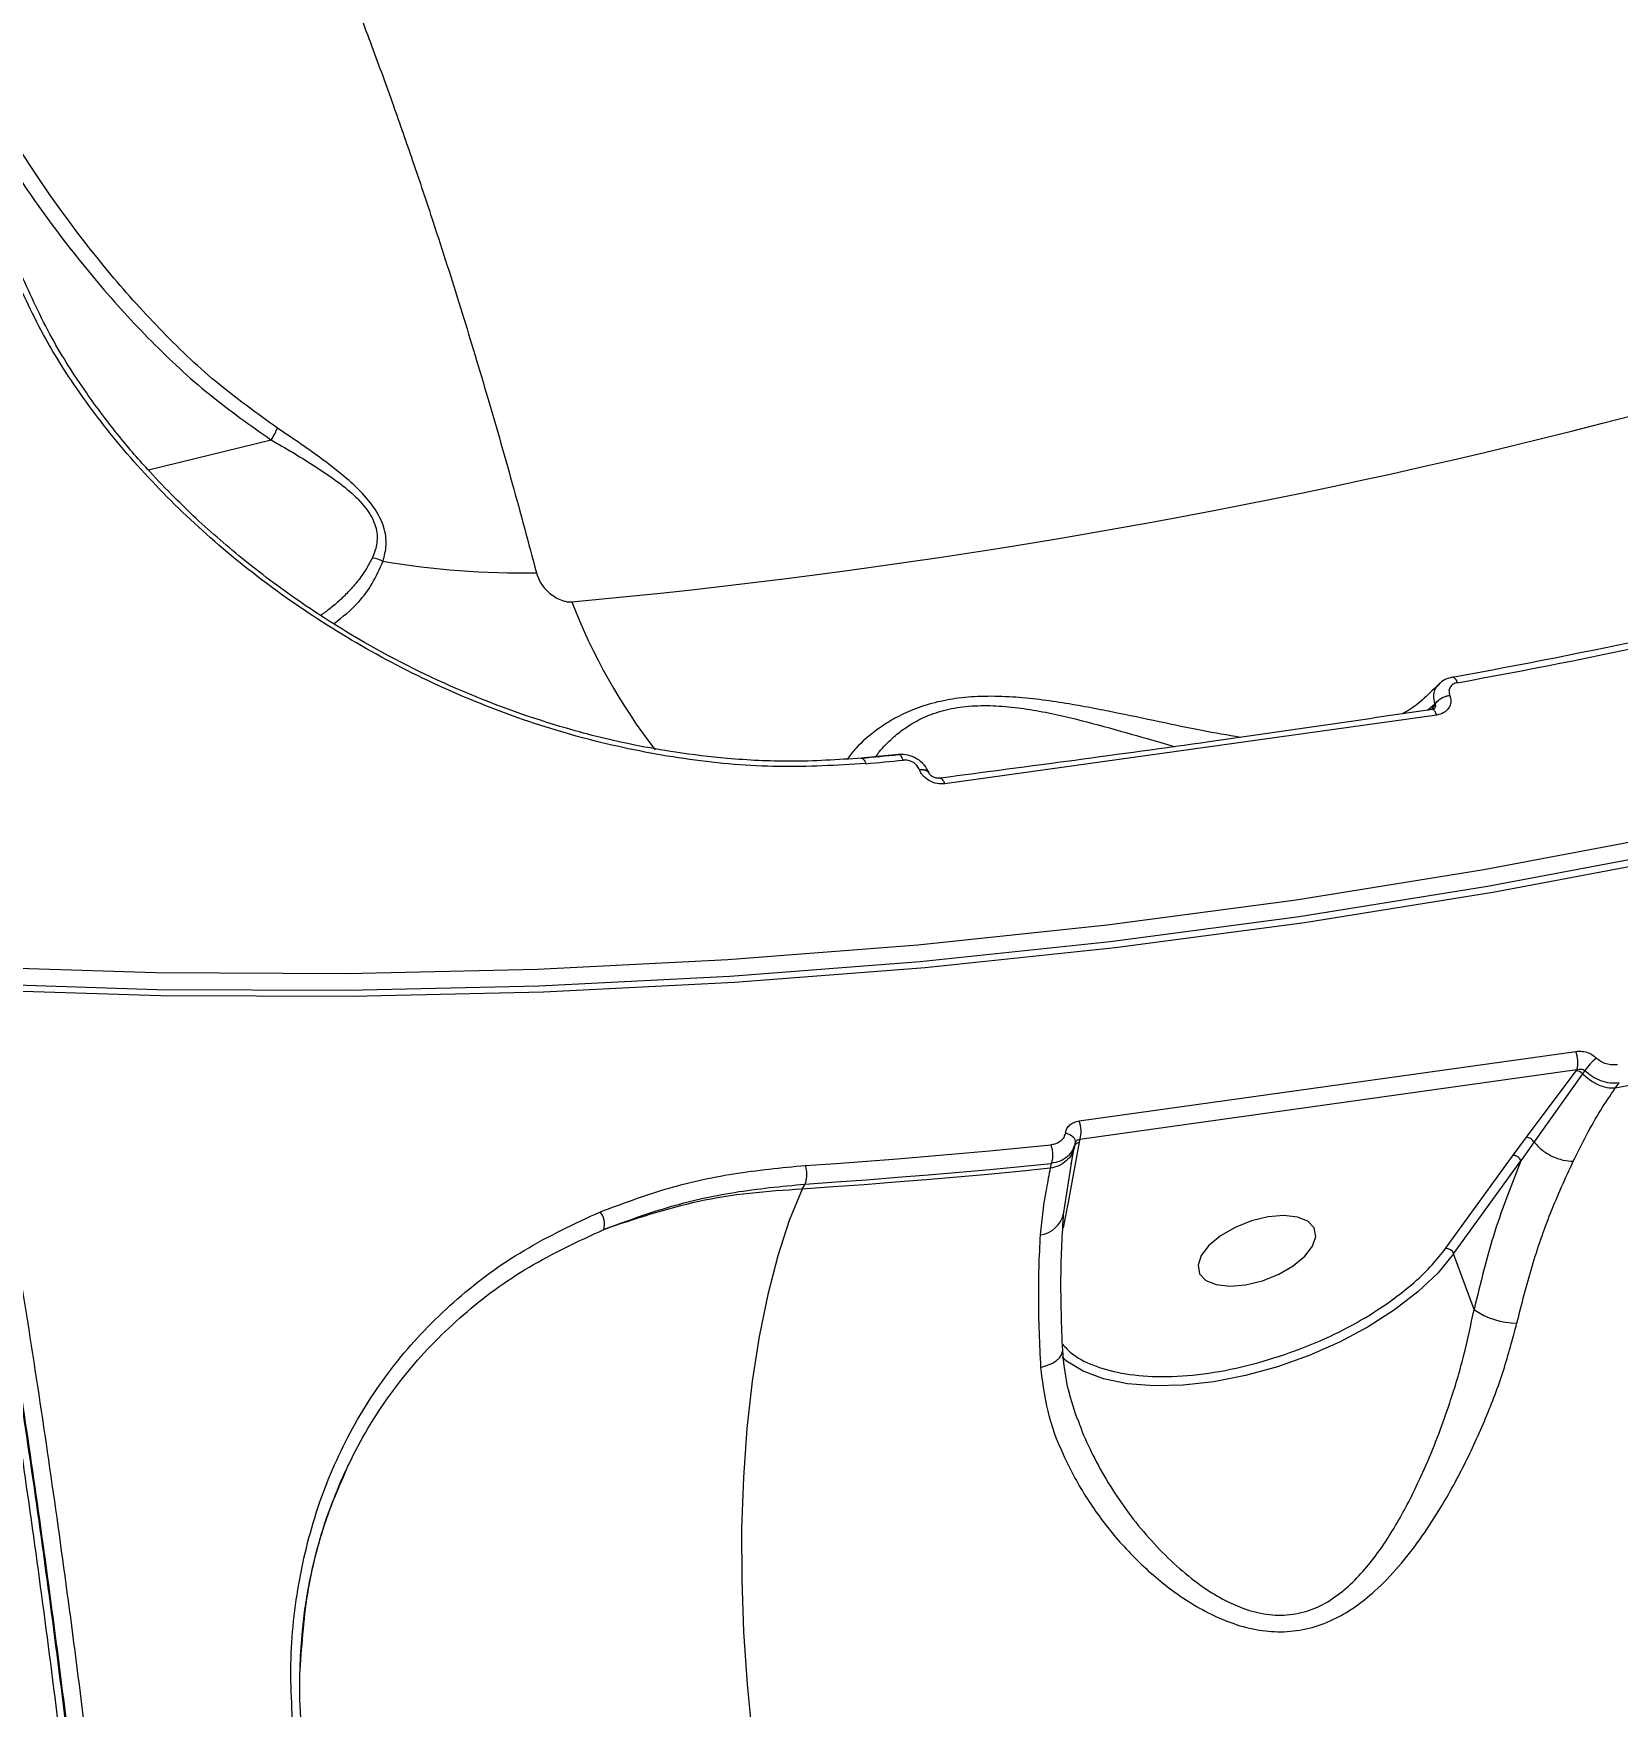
# Model space of a CAD drawing. Header units: millimetres. Extents: x -5609 to 5139, y -3980 to 3221.
# Drawn here: x 2638.7 to 2754.1, y -68.9 to 53.1 of the extents above; entities that cross this region are included whole.
import ezdxf

# ---------------------------------------------------------------- set-up
doc = ezdxf.new("R2010")
doc.units = ezdxf.units.MM
doc.layers.add('DIKOM_ОБЪЕКТ', color=7, linetype='Continuous')
doc.layers.add('DIKOM_РАЗМЕР_ОБЪЕКТА', color=7, linetype='Continuous')
doc.styles.add('style1', font='arial.ttf', dxfattribs={"width": 0.8})
doc.dimstyles.new('1-50', dxfattribs={"dimtxt": 300, "dimasz": 200, "dimexe": 100, "dimexo": 0, "dimgap": 100, "dimtad": 1, "dimtxsty": 'style1', "dimcen": 200, "dimclrd": 7, "dimclre": 7, "dimclrt": 7, "dimadec": 1, "dimazin": 2, "dimtfac": 1, "dimtmove": 0, "dimatfit": 2, "dimfxl": 0, "dimlwd": 25, "dimlwe": 18, "dimarcsym": 0})

# ---------------------------------------------------------------- blocks, each defined once
blk = doc.blocks.new('A$Cc336a1e3')
at = {"color": 8, "linetype": 'Continuous', "lineweight": 15}
for p, q in [((5476.18, 1296.34), (5467.24, 1294.14)), ((5560.42, 1276.66), (5560.95, 1277.12)), ((5560.96, 1277.1), (5560.7, 1276.7)), ((5534.46, 1243.56), (5534.7, 1244.86)), ((5533.99, 1239.57), (5533.86, 1238.93))]:
    blk.add_line(p, q, dxfattribs=at)
at = {"color": 7, "linetype": 'Continuous', "lineweight": 15}
for p, q in [((5560.95, 1277.12), (5560.96, 1277.1)), ((5562.02, 1277.74), (5562.03, 1277.72)), ((5561.09, 1276.3), (5525.25, 1271.29)), ((5521.87, 1273.42), (5519.16, 1273.16)), ((5523.39, 1272.31), (5523.38, 1272.34)), ((5524.08, 1272.11), (5524.08, 1272.1)), ((5524.09, 1272.08), (5524.08, 1272.1)), ((5524.92, 1271.68), (5524.89, 1271.68)), ((5535.03, 1246.72), (5571.21, 1251.79)), ((5571.29, 1250.45), (5535.08, 1245.37)), ((5567.62, 1245.53), (5571.24, 1250.38)), ((5571.7, 1250.16), (5568.17, 1245.19)), ((5571.24, 1250.38), (5571.29, 1250.45)), ((5571.87, 1250.39), (5571.7, 1250.16)), ((5574.08, 1249.1), (5574.36, 1249.49)), ((5535.04, 1245.17), (5534.22, 1240.8)), ((5534.76, 1245.13), (5534.65, 1244.84)), ((5534.69, 1244.8), (5534.76, 1245.17)), ((5534.76, 1245.23), (5534.77, 1245.19)), ((5535.08, 1245.37), (5535.04, 1245.17)), ((5566.64, 1244.22), (5567.62, 1245.53)), ((5568.17, 1245.19), (5567.22, 1243.82)), ((5533.89, 1239.9), (5534.61, 1244.56)), ((5561.73, 1237.43), (5566.64, 1244.22)), ((5562.31, 1237.03), (5567.22, 1243.82)), ((5533, 1243.63), (5532.92, 1243.27)), ((5514.85, 1241.75), (5515.06, 1242.12)), ((5534.22, 1240.8), (5533.99, 1239.57)), ((5563.8, 1232.98), (5562.31, 1237.03)), ((5481.44, 1220.78), (5481.81, 1221.68))]:
    blk.add_line(p, q, dxfattribs=at)
at = {"color": 7, "linetype": 'Continuous', "lineweight": 15, "flags": 128}
for points in [[(5453.86, 1257.97), (5467.77, 1257.53), (5481.68, 1257.47), (5495.57, 1257.79), (5509.44, 1258.48), (5523.28, 1259.56), (5537.08, 1261.01), (5550.83, 1262.83), (5564.52, 1265.04), (5578.15, 1267.61), (5591.7, 1270.56), (5605.17, 1273.88), (5618.54, 1277.56), (5631.81, 1281.61), (5644.97, 1286.03), (5658, 1290.8), (5670.92, 1295.93), (5683.69, 1301.41), (5696.32, 1307.25), (5708.79, 1313.42), (5721.11, 1319.94), (5733.25, 1326.8)], [(5453.89, 1256.75), (5467.83, 1256.31), (5481.76, 1256.25), (5495.68, 1256.57), (5509.59, 1257.26), (5523.46, 1258.34), (5537.28, 1259.79), (5551.07, 1261.63), (5564.79, 1263.83), (5578.44, 1266.41), (5592.02, 1269.37), (5605.52, 1272.69), (5618.92, 1276.39), (5632.22, 1280.44), (5645.4, 1284.87), (5658.47, 1289.65), (5671.41, 1294.79), (5684.21, 1300.29), (5696.86, 1306.13), (5709.37, 1312.32), (5721.71, 1318.86), (5733.88, 1325.73)], [(5454.18, 1256.31), (5468.13, 1255.87), (5482.08, 1255.81), (5496.01, 1256.13), (5509.93, 1256.83), (5523.81, 1257.9), (5537.65, 1259.36), (5551.44, 1261.19), (5565.18, 1263.4), (5578.84, 1265.98), (5592.44, 1268.94), (5605.94, 1272.27), (5619.35, 1275.96), (5632.66, 1280.03), (5645.86, 1284.45), (5658.94, 1289.24), (5671.89, 1294.39), (5684.7, 1299.89), (5697.37, 1305.74), (5709.88, 1311.93), (5722.23, 1318.47), (5734.41, 1325.35)], [(5562.6, 1278.66), (5562.55, 1278.76), (5562.51, 1278.84), (5562.46, 1278.92), (5562.41, 1278.97), (5562.36, 1279.02), (5562.31, 1279.05), (5562.26, 1279.06), (5562.22, 1279.06)], [(5519.15, 1273.16), (5519.49, 1273.19), (5519.83, 1273.22), (5520.16, 1273.25), (5520.5, 1273.29), (5520.84, 1273.32), (5521.18, 1273.35), (5521.52, 1273.38), (5521.86, 1273.42)], [(5635.93, 1264.33), (5628.3, 1262.02), (5620.65, 1259.82), (5612.96, 1257.73), (5605.24, 1255.77), (5597.49, 1253.92), (5589.71, 1252.2), (5581.91, 1250.59), (5574.08, 1249.1)], [(5515.08, 1243.48), (5517.32, 1243.63), (5519.56, 1243.79), (5521.8, 1243.97), (5524.04, 1244.15), (5526.27, 1244.34), (5528.51, 1244.54), (5530.74, 1244.75), (5532.98, 1244.98)], [(5534.76, 1245.13), (5534.76, 1245.24), (5534.73, 1245.34), (5534.68, 1245.45), (5534.59, 1245.55), (5534.48, 1245.64), (5534.34, 1245.72), (5534.19, 1245.79), (5534.03, 1245.85)], [(5532.92, 1243.27), (5530.66, 1243.04), (5528.41, 1242.83), (5526.15, 1242.62), (5523.89, 1242.43), (5521.64, 1242.25), (5519.38, 1242.07), (5517.12, 1241.91), (5514.85, 1241.75)], [(5515.06, 1242.12), (5517.3, 1242.28), (5519.55, 1242.44), (5521.79, 1242.62), (5524.03, 1242.8), (5526.28, 1242.99), (5528.52, 1243.19), (5530.76, 1243.4), (5533, 1243.63)], [(5514.85, 1241.75), (5513.91, 1239.46), (5513.07, 1236.89), (5512.34, 1234.07), (5511.71, 1231.01), (5511.21, 1227.75), (5510.83, 1224.31), (5510.57, 1220.73), (5510.44, 1217.05), (5510.45, 1213.29), (5510.58, 1209.48), (5510.84, 1205.67), (5511.22, 1201.89), (5511.73, 1198.17), (5512.36, 1194.54), (5513.1, 1191.05)], [(5548.8, 1239.73), (5547.58, 1239.43), (5546.39, 1238.96), (5545.33, 1238.34), (5544.49, 1237.64), (5543.93, 1236.91), (5543.69, 1236.2), (5543.81, 1235.58), (5544.26, 1235.1), (5545.02, 1234.79), (5546.01, 1234.68), (5547.16, 1234.78), (5548.38, 1235.07), (5549.57, 1235.55), (5550.63, 1236.16), (5551.48, 1236.86), (5552.04, 1237.6), (5552.27, 1238.3), (5552.15, 1238.92), (5551.7, 1239.41), (5550.95, 1239.72), (5549.95, 1239.83), (5548.8, 1239.73)]]:
    blk.add_lwpolyline(points, dxfattribs=at)
at = {"color": 8, "linetype": 'Continuous', "lineweight": 15, "flags": 128}
for points in [[(5523.38, 1272.34), (5523.54, 1272.35), (5523.68, 1272.34), (5523.81, 1272.31), (5523.92, 1272.27), (5524, 1272.21), (5524.06, 1272.14), (5524.08, 1272.11)], [(5523.39, 1272.31), (5523.54, 1272.33), (5523.69, 1272.32), (5523.82, 1272.29), (5523.92, 1272.25), (5524.01, 1272.19), (5524.07, 1272.12), (5524.09, 1272.08)], [(5562.31, 1237.03), (5561.15, 1235.63), (5559.71, 1234.26), (5558, 1232.95), (5556.09, 1231.72), (5554, 1230.61), (5551.78, 1229.63), (5549.48, 1228.81), (5547.15, 1228.17), (5544.84, 1227.71), (5542.61, 1227.46), (5540.49, 1227.41), (5538.55, 1227.56), (5536.81, 1227.92), (5535.32, 1228.48), (5534.11, 1229.22), (5533.79, 1229.49)], [(5532.22, 1228.76), (5532.65, 1228.89), (5533.03, 1229.04), (5533.35, 1229.23), (5533.59, 1229.45), (5533.75, 1229.68), (5533.82, 1229.92), (5533.83, 1229.99)]]:
    blk.add_lwpolyline(points, dxfattribs=at)
at = {"color": 7, "linetype": 'Continuous', "lineweight": 15}
for centre, radius, start, end in [((5453.74, 1763.57), 481.07, 275.2872, 292.3935), ((5473.63, 1765.41), 494.35, 280.3235, 287.3572), ((5473.93, 1765.41), 494.76, 280.3235, 287.3572), ((5483.14, 1285.27), 2.52, 62.1686, 80.9085), ((5494.42, 1347.56), 60.9, 260.4474, 271.0034), ((5473.43, 1770.46), 499.83, 275.2874, 275.5998), ((5569.07, 1250.99), 2.29, 346.2364, 20.4198), ((5574.84, 1248.49), 3.52, 127.1048, 147.4178), ((5571.22, 1249.73), 0.644, 41.6833, 88.2586), ((5533.01, 1245.97), 2.16, 343.8839, 20.3269), ((5567.58, 1244.87), 0.665, 28.5375, 86.3545), ((5498.95, 1239.2), 1.5, 345.0047, 37.0474), ((5561.72, 1236.79), 0.647, 21.9684, 88.2669), ((5566.97, 1237.54), 5.56, 235.1789, 269.4385)]:
    blk.add_arc(centre, radius, start, end, dxfattribs=at)
at = {"color": 8, "linetype": 'Continuous', "lineweight": 15}
for centre, radius, start, end in [((5538.11, 1299.98), 42.91, 201.0719, 217.6678), ((5531.97, 1240.38), 1.97, 276.3975, 348.1221)]:
    blk.add_arc(centre, radius, start, end, dxfattribs=at)
at = {"color": 7, "linetype": 'Continuous', "lineweight": 15}
for points, knots in [([(5636.98, 1321.53), (5634.91, 1323.68), (5630.69, 1328.1), (5624.47, 1334.39), (5618.15, 1340.64), (5612.14, 1346.4), (5605.84, 1352.28), (5599.67, 1357.87), (5593.3, 1363.45), (5587.58, 1368.3), (5582.42, 1372.54), (5577.88, 1376.17), (5573.43, 1379.64), (5569.03, 1382.97), (5564.57, 1386.24), (5559.94, 1389.54), (5555.08, 1392.87), (5550, 1396.22), (5545.05, 1399.34), (5538.77, 1403.11), (5531.32, 1407.28), (5522.75, 1411.58), (5514.44, 1415.25), (5506.4, 1418.29), (5497.98, 1420.89), (5489.29, 1422.84), (5480.49, 1423.88), (5472.23, 1423.95), (5467.21, 1423.12), (5464.71, 1422.7)], [0, 0, 0, 0, 0.030637, 0.062753, 0.092642, 0.125147, 0.152796, 0.18737, 0.218475, 0.249606, 0.274967, 0.297883, 0.320132, 0.344341, 0.367093, 0.390609, 0.418357, 0.445416, 0.473261, 0.5, 0.550099, 0.599907, 0.64962, 0.699396, 0.749371, 0.812175, 0.874747, 0.937632, 1, 1, 1, 1]), ([(5366.47, 639.15), (5368.93, 642.33), (5373.84, 648.68), (5381, 659.52), (5387.98, 671.24), (5394.74, 683.9), (5401.13, 697.13), (5407.14, 710.81), (5412.79, 724.85), (5417.11, 736.56), (5420.24, 745.54), (5422.26, 751.54), (5424.24, 757.64), (5426.19, 763.81), (5428.09, 770.07), (5431.16, 780.5), (5435.24, 795.34), (5440.11, 814.92), (5444.58, 834.87), (5448.65, 855.12), (5452.25, 875.14), (5455.39, 894.85), (5458.12, 914.16), (5459.99, 929.28), (5461.21, 940.1), (5461.9, 946.59), (5462.56, 953.08), (5463.18, 959.57), (5463.76, 966.04), (5464.31, 972.5), (5465.26, 984.51), (5466.44, 1002.04), (5467.54, 1025), (5468.2, 1047.66), (5468.44, 1069.94), (5468.29, 1089.1), (5467.92, 1105.23), (5467.46, 1118.44), (5466.86, 1131.43), (5466.13, 1144.19), (5465.25, 1156.72), (5464.25, 1169.01), (5463.12, 1181.05), (5461.56, 1195.71), (5459.44, 1212.84), (5456.6, 1232.21), (5453.4, 1250.96), (5449.85, 1269.06), (5445.95, 1286.45), (5441.73, 1303.08), (5437.19, 1318.92), (5432.34, 1333.92), (5427.23, 1348.11), (5423.58, 1356.81), (5421.76, 1361.16)], [0, 0, 0, 0, 0.025552, 0.050983, 0.076294, 0.101484, 0.126553, 0.149842, 0.173026, 0.196104, 0.205143, 0.214165, 0.223171, 0.232161, 0.241134, 0.250092, 0.276443, 0.302491, 0.328238, 0.353682, 0.378823, 0.402016, 0.424946, 0.447612, 0.455186, 0.46273, 0.470244, 0.477729, 0.485183, 0.492607, 0.500002, 0.526531, 0.552719, 0.578564, 0.604068, 0.629229, 0.644782, 0.660202, 0.675488, 0.690641, 0.70566, 0.720545, 0.735296, 0.749914, 0.775113, 0.80027, 0.825384, 0.850457, 0.875486, 0.900474, 0.925419, 0.950322, 0.975182, 1, 1, 1, 1]), ([(5367.13, 639.42), (5367.85, 640.32), (5369.21, 642.03), (5371.1, 644.52), (5372.72, 646.72), (5374.07, 648.59), (5375.2, 650.2), (5377.45, 653.44), (5380.73, 658.42), (5385.05, 665.44), (5390.24, 674.44), (5396.37, 686.04), (5403.11, 700.25), (5409.42, 714.92), (5415.31, 729.92), (5420.95, 745.68), (5426.34, 762.15), (5431.45, 779.28), (5436.29, 797.04), (5440.83, 815.39), (5445.07, 834.28), (5449, 853.67), (5452.6, 873.48), (5455.85, 893.67), (5458.77, 914.19), (5461.33, 934.99), (5463.54, 956.02), (5465.39, 977.23), (5466.86, 998.56), (5467.96, 1019.93), (5468.69, 1041.3), (5469.04, 1062.62), (5469.01, 1083.84), (5468.6, 1104.9), (5467.81, 1125.76), (5466.65, 1146.34), (5465.12, 1166.58), (5463.22, 1186.44), (5460.96, 1205.88), (5458.34, 1224.83), (5455.36, 1243.28), (5452.05, 1261.15), (5448.48, 1278.01), (5444.69, 1293.85), (5440.72, 1308.72), (5437.27, 1320.28), (5434.5, 1328.86), (5432.57, 1334.58), (5431.04, 1338.92), (5429.85, 1342.16), (5428.9, 1344.74), (5427.69, 1347.93), (5426.19, 1351.74), (5424.41, 1356.13), (5423.11, 1359.18), (5422.41, 1360.81)], [0, 0, 0, 0, 0.007473, 0.014038, 0.019684, 0.024396, 0.028181, 0.031571, 0.048145, 0.063179, 0.078212, 0.105054, 0.131895, 0.156297, 0.180744, 0.205166, 0.229565, 0.253964, 0.278363, 0.302761, 0.327166, 0.351622, 0.376024, 0.400421, 0.424819, 0.449216, 0.473614, 0.498037, 0.522477, 0.546874, 0.571271, 0.595669, 0.620065, 0.644465, 0.668917, 0.693327, 0.717725, 0.742122, 0.766521, 0.790918, 0.81533, 0.839783, 0.864185, 0.886958, 0.909732, 0.932505, 0.942527, 0.952483, 0.961633, 0.965112, 0.969632, 0.975381, 0.982366, 0.990583, 1, 1, 1, 1]), ([(5441.06, 1353.36), (5442.11, 1349.73), (5444.2, 1342.49), (5448.47, 1331.98), (5453.18, 1322.68), (5458.22, 1314.6), (5462.85, 1308.47), (5467.38, 1303.5), (5471.56, 1299.59), (5474.65, 1297.42), (5476.18, 1296.34)], [0, 0, 0, 0, 0.167, 0.333067, 0.498441, 0.623692, 0.749446, 0.833905, 0.917661, 1, 1, 1, 1]), ([(5519.49, 1272.76), (5517.38, 1272.64), (5513.16, 1272.39), (5506.65, 1272.96), (5500.14, 1274.19), (5493.73, 1276.13), (5487.52, 1278.72), (5481.61, 1281.89), (5476.09, 1285.57), (5471.06, 1289.69), (5466.6, 1294.14), (5462.77, 1298.85), (5459.59, 1303.71), (5458.09, 1306.99), (5457.35, 1308.63)], [0, 0, 0, 0, 0.083423, 0.166601, 0.249544, 0.333043, 0.416018, 0.499513, 0.582696, 0.665942, 0.749584, 0.832833, 0.91629, 1, 1, 1, 1]), ([(5519.21, 1273.16), (5517.46, 1273.04), (5514.23, 1272.84), (5509.67, 1273.07), (5505.89, 1273.52), (5502.82, 1274.06), (5500.17, 1274.65), (5495.96, 1275.78), (5490.08, 1277.87), (5483.67, 1281.07), (5478.42, 1284.37), (5474.32, 1287.42), (5471.27, 1290.06), (5469, 1292.26), (5467.11, 1294.23), (5464.92, 1296.77), (5462.49, 1300.01), (5459.96, 1303.98), (5458.65, 1306.87), (5457.95, 1308.42)], [0, 0, 0, 0, 0.070179, 0.129738, 0.178606, 0.217135, 0.249347, 0.282177, 0.382648, 0.484138, 0.551999, 0.618971, 0.681519, 0.710892, 0.746107, 0.792421, 0.849959, 0.919283, 1, 1, 1, 1]), ([(5476.18, 1296.35), (5476.28, 1296.52), (5476.47, 1296.85), (5476.57, 1297.09), (5476.62, 1297.21)], [0, 0, 0, 0, 0.500131, 1, 1, 1, 1]), ([(5476.18, 1296.34), (5476.18, 1296.34), (5476.18, 1296.34), (5476.18, 1296.35), (5476.18, 1296.35), (5476.18, 1296.35)], [0, 0, 0, 0, 0.55599, 0.792127, 1, 1, 1, 1]), ([(5476.18, 1296.35), (5476.7, 1296.05), (5477.71, 1295.46), (5479.23, 1294.53), (5480.7, 1293.55), (5481.85, 1292.66), (5482.64, 1291.89), (5483.32, 1291.09), (5483.87, 1290.02), (5483.92, 1289.02), (5483.76, 1288.29), (5483.61, 1287.94), (5483.54, 1287.77)], [0, 0, 0, 0, 0.128172, 0.255105, 0.381171, 0.506037, 0.569903, 0.629105, 0.750528, 0.873734, 0.933984, 1, 1, 1, 1]), ([(5484.32, 1287.51), (5484.42, 1287.89), (5484.62, 1288.67), (5484.45, 1290.02), (5483.73, 1291.44), (5482.55, 1292.78), (5481.15, 1293.99), (5479.18, 1295.49), (5477.64, 1296.53), (5476.62, 1297.21)], [0, 0, 0, 0, 0.126595, 0.253653, 0.380435, 0.506325, 0.631062, 0.754543, 1, 1, 1, 1]), ([(5495.49, 1286.67), (5495.57, 1286.44), (5495.73, 1285.98), (5496.25, 1285.32), (5496.88, 1284.84), (5497.45, 1284.62), (5497.8, 1284.54), (5497.98, 1284.55), (5498.07, 1284.55)], [0, 0, 0, 0, 0.237298, 0.475253, 0.725675, 0.858781, 0.931773, 1, 1, 1, 1]), ([(5562.22, 1279.06), (5562.04, 1279.01), (5561.67, 1278.92), (5561.39, 1278.68), (5561.25, 1278.56)], [0, 0, 0, 0, 0.489508, 1, 1, 1, 1]), ([(5561.34, 1278.66), (5560.56, 1277.88), (5559.67, 1276.99), (5558.74, 1276.47), (5558.62, 1276.4)], [0, 0, 0, 0, 0.873546, 1, 1, 1, 1]), ([(5562.6, 1278.66), (5562.48, 1278.63), (5562.26, 1278.57), (5562.04, 1278.34), (5561.94, 1278.05), (5562, 1277.84), (5562.02, 1277.74)], [0, 0, 0, 0, 0.249186, 0.499218, 0.749459, 1, 1, 1, 1]), ([(5560.77, 1276.71), (5555.35, 1275.91), (5543.36, 1274.14), (5531.44, 1272.56), (5524.92, 1271.7)], [0, 0, 0, 0, 0.452485, 1, 1, 1, 1]), ([(5560.92, 1276.78), (5560.91, 1276.77), (5560.88, 1276.74), (5560.78, 1276.72), (5560.73, 1276.71)], [0, 0, 0, 0, 0.46661, 1, 1, 1, 1]), ([(5560.95, 1277.12), (5561, 1277.19), (5561.1, 1277.33), (5561.38, 1277.52), (5561.7, 1277.67), (5561.92, 1277.72), (5562.02, 1277.74)], [0, 0, 0, 0, 0.242343, 0.500008, 0.757709, 1, 1, 1, 1]), ([(5562.03, 1277.72), (5561.93, 1277.7), (5561.71, 1277.65), (5561.38, 1277.5), (5561.11, 1277.3), (5561.01, 1277.16), (5560.96, 1277.1)], [0, 0, 0, 0, 0.242296, 0.500015, 0.757679, 1, 1, 1, 1]), ([(5562.03, 1277.72), (5562.06, 1277.64), (5562.11, 1277.48), (5562.12, 1277.16), (5561.98, 1276.79), (5561.62, 1276.44), (5561.26, 1276.35), (5561.09, 1276.3)], [0, 0, 0, 0, 0.125503, 0.251162, 0.500841, 0.750452, 1, 1, 1, 1]), ([(5519.15, 1273.16), (5519.18, 1273.16), (5519.24, 1273.16), (5519.33, 1273.07), (5519.42, 1272.94), (5519.47, 1272.82), (5519.49, 1272.76)], [0, 0, 0, 0, 0.254266, 0.511228, 0.762178, 1, 1, 1, 1]), ([(5522.2, 1273.02), (5522.18, 1273.08), (5522.13, 1273.21), (5522.04, 1273.34), (5521.95, 1273.42), (5521.89, 1273.42), (5521.86, 1273.42)], [0, 0, 0, 0, 0.246013, 0.500145, 0.754028, 1, 1, 1, 1]), ([(5524.08, 1272.11), (5523.98, 1272.31), (5523.77, 1272.7), (5523.21, 1273.15), (5522.55, 1273.42), (5522.09, 1273.42), (5521.87, 1273.42)], [0, 0, 0, 0, 0.252033, 0.503336, 0.752934, 1, 1, 1, 1]), ([(5523.38, 1272.34), (5523.33, 1272.44), (5523.23, 1272.64), (5522.93, 1272.87), (5522.57, 1273.02), (5522.33, 1273.02), (5522.2, 1273.02)], [0, 0, 0, 0, 0.250187, 0.500349, 0.750201, 1, 1, 1, 1]), ([(5525.25, 1271.29), (5525.06, 1271.29), (5524.68, 1271.28), (5524.11, 1271.49), (5523.72, 1271.79), (5523.49, 1272.08), (5523.42, 1272.24), (5523.39, 1272.31)], [0, 0, 0, 0, 0.249546, 0.499143, 0.748772, 0.874505, 1, 1, 1, 1]), ([(5524.88, 1271.7), (5524.85, 1271.69), (5524.79, 1271.69), (5524.68, 1271.7), (5524.56, 1271.72), (5524.43, 1271.77), (5524.31, 1271.83), (5524.21, 1271.91), (5524.12, 1272.01), (5524.1, 1272.06), (5524.08, 1272.09)], [0, 0, 0, 0, 0.101689, 0.210627, 0.327121, 0.450029, 0.579083, 0.713937, 0.853786, 1, 1, 1, 1]), ([(5454.18, 1256.31), (5455.3, 1250.24), (5457.53, 1238.09), (5460.43, 1219.09), (5463, 1199.56), (5465.18, 1179.51), (5466.95, 1159.46), (5468.32, 1139.48), (5469.32, 1119.65), (5469.86, 1103.1), (5470.12, 1089.99), (5470.23, 1080.4), (5470.26, 1070.76), (5470.21, 1061.1), (5470.04, 1047.81), (5469.61, 1030.77), (5468.73, 1009.9), (5467.47, 988.75), (5465.82, 967.39), (5463.82, 946.37), (5461.49, 925.74), (5458.84, 905.56), (5456.5, 889.93), (5454.69, 878.78), (5453.55, 872.03), (5452.36, 865.3), (5451.13, 858.59), (5449.86, 851.9), (5448.55, 845.23), (5446.37, 834.58), (5443.19, 820.04), (5438.81, 801.88), (5434.09, 784.05), (5429.02, 766.62), (5423.74, 750.04), (5418.26, 734.33), (5412.62, 719.51), (5407.91, 708.2), (5404.28, 700.02), (5401.84, 694.71), (5399.35, 689.51), (5396.83, 684.42), (5394.26, 679.44), (5390.34, 672.13), (5384.98, 662.83), (5378.1, 652.1), (5371.04, 642.29), (5363.82, 633.46), (5356.46, 625.64), (5348.97, 618.86), (5341.39, 613.15), (5333.72, 608.58), (5325.99, 605.07), (5320.82, 603.72), (5318.23, 603.04)], [0, 0, 0, 0, 0.024819, 0.049681, 0.074585, 0.099531, 0.12452, 0.147882, 0.17128, 0.194715, 0.205777, 0.216847, 0.227925, 0.239011, 0.250105, 0.273561, 0.297359, 0.321499, 0.345981, 0.370806, 0.394284, 0.418061, 0.442135, 0.45031, 0.458518, 0.466761, 0.475037, 0.483347, 0.49169, 0.500068, 0.523695, 0.547624, 0.571855, 0.596389, 0.621225, 0.644678, 0.668395, 0.692375, 0.701869, 0.711403, 0.720978, 0.730593, 0.74025, 0.749946, 0.774408, 0.798991, 0.823695, 0.848519, 0.873464, 0.89853, 0.923716, 0.949023, 0.974451, 1, 1, 1, 1]), ([(5571.21, 1251.79), (5571.34, 1251.8), (5571.61, 1251.82), (5572.01, 1251.74), (5572.4, 1251.57), (5572.61, 1251.39), (5572.71, 1251.3)], [0, 0, 0, 0, 0.249519, 0.49936, 0.749641, 1, 1, 1, 1]), ([(5574.25, 1250.82), (5574.12, 1250.81), (5573.85, 1250.78), (5573.43, 1250.86), (5573.03, 1251.03), (5572.82, 1251.21), (5572.71, 1251.3)], [0, 0, 0, 0, 0.249388, 0.499143, 0.749238, 1, 1, 1, 1]), ([(5571.29, 1250.45), (5571.34, 1250.46), (5571.45, 1250.49), (5571.6, 1250.5), (5571.75, 1250.47), (5571.83, 1250.42), (5571.87, 1250.39)], [0, 0, 0, 0, 0.263941, 0.520338, 0.765799, 1, 1, 1, 1]), ([(5574.08, 1249.1), (5573.89, 1249.1), (5573.48, 1249.11), (5572.83, 1249.33), (5572.21, 1249.68), (5571.87, 1250), (5571.7, 1250.16)], [0, 0, 0, 0, 0.241776, 0.495678, 0.751746, 1, 1, 1, 1]), ([(5574.36, 1249.49), (5574.15, 1249.48), (5573.71, 1249.45), (5573.04, 1249.62), (5572.39, 1249.93), (5572.04, 1250.24), (5571.87, 1250.39)], [0, 0, 0, 0, 0.248113, 0.497367, 0.748007, 1, 1, 1, 1]), ([(5571.03, 1243.78), (5571.35, 1244.42), (5572, 1245.73), (5572.98, 1247.5), (5573.73, 1248.58), (5574.08, 1249.1)], [0, 0, 0, 0, 0.332877, 0.676671, 1, 1, 1, 1]), ([(5534.03, 1245.85), (5534.06, 1245.96), (5534.12, 1246.18), (5534.35, 1246.44), (5534.65, 1246.64), (5534.9, 1246.69), (5535.03, 1246.72)], [0, 0, 0, 0, 0.249758, 0.499731, 0.749657, 1, 1, 1, 1]), ([(5534.03, 1245.85), (5533.99, 1245.74), (5533.93, 1245.51), (5533.69, 1245.24), (5533.37, 1245.05), (5533.11, 1245), (5532.98, 1244.98)], [0, 0, 0, 0, 0.249831, 0.499579, 0.749464, 1, 1, 1, 1]), ([(5532.98, 1244.98), (5533.01, 1244.86), (5533.07, 1244.63), (5533.1, 1244.24), (5533.08, 1243.87), (5533.02, 1243.71), (5533, 1243.63)], [0, 0, 0, 0, 0.240594, 0.499971, 0.75935, 1, 1, 1, 1]), ([(5534.7, 1244.86), (5534.71, 1244.89), (5534.73, 1244.97), (5534.8, 1245.06), (5534.91, 1245.14), (5534.99, 1245.16), (5535.04, 1245.17)], [0, 0, 0, 0, 0.245046, 0.499909, 0.755107, 1, 1, 1, 1]), ([(5534.76, 1245.13), (5534.77, 1245.17), (5534.79, 1245.24), (5534.86, 1245.31), (5534.96, 1245.36), (5535.04, 1245.37), (5535.08, 1245.37)], [0, 0, 0, 0, 0.242861, 0.490315, 0.742625, 1, 1, 1, 1]), ([(5568.17, 1245.19), (5568.34, 1245), (5568.69, 1244.6), (5569.45, 1244.14), (5570.28, 1243.84), (5570.79, 1243.8), (5571.03, 1243.78)], [0, 0, 0, 0, 0.248191, 0.507975, 0.763418, 1, 1, 1, 1]), ([(5567.22, 1243.82), (5566.55, 1242.14), (5565.21, 1238.78), (5564.27, 1234.91), (5563.8, 1232.98)], [0, 0, 0, 0, 0.499119, 1, 1, 1, 1]), ([(5567.22, 1243.82), (5567.2, 1243.87), (5567.16, 1243.95), (5567.07, 1244.04), (5566.99, 1244.11), (5566.9, 1244.16), (5566.78, 1244.21), (5566.7, 1244.22), (5566.64, 1244.22)], [0, 0, 0, 0, 0.239434, 0.368356, 0.500037, 0.631658, 0.760545, 1, 1, 1, 1]), ([(5566.92, 1231.98), (5567.27, 1233.38), (5567.98, 1236.17), (5569.36, 1240.15), (5570.46, 1242.55), (5571.03, 1243.78)], [0, 0, 0, 0, 0.326001, 0.652891, 1, 1, 1, 1]), ([(5500.15, 1240.1), (5501.7, 1240.68), (5504.8, 1241.84), (5509.82, 1242.97), (5513.32, 1243.31), (5515.08, 1243.48)], [0, 0, 0, 0, 0.333959, 0.666106, 1, 1, 1, 1]), ([(5515.08, 1243.48), (5515.1, 1243.37), (5515.16, 1243.13), (5515.17, 1242.74), (5515.14, 1242.37), (5515.08, 1242.2), (5515.06, 1242.12)], [0, 0, 0, 0, 0.240612, 0.499977, 0.759322, 1, 1, 1, 1]), ([(5532.92, 1243.27), (5532.83, 1242.79), (5532.64, 1241.81), (5532.36, 1240.19), (5532.25, 1239), (5532.19, 1238.43)], [0, 0, 0, 0, 0.327615, 0.671344, 1, 1, 1, 1]), ([(5500.4, 1238.81), (5501.93, 1239.38), (5504.97, 1240.51), (5509.9, 1241.62), (5513.33, 1241.96), (5515.06, 1242.12)], [0, 0, 0, 0, 0.334016, 0.665982, 1, 1, 1, 1]), ([(5514.85, 1241.75), (5513.57, 1241.67), (5511.01, 1241.5), (5506.07, 1240.71), (5502.66, 1239.57), (5500.4, 1238.81)], [0, 0, 0, 0, 0.251949, 0.503293, 1, 1, 1, 1]), ([(5477.91, 1200.66), (5477.74, 1202.83), (5477.41, 1207.16), (5478.11, 1213.41), (5479.66, 1219.3), (5482.15, 1224.74), (5485.48, 1229.63), (5489.63, 1233.86), (5494.48, 1237.46), (5498.25, 1239.22), (5500.15, 1240.1)], [0, 0, 0, 0, 0.125123, 0.249773, 0.375245, 0.499699, 0.625034, 0.749553, 0.874295, 1, 1, 1, 1]), ([(5533.83, 1229.99), (5533.76, 1231.81), (5533.63, 1235.43), (5533.81, 1238.47), (5533.9, 1239.98)], [0, 0, 0, 0, 0.501937, 1, 1, 1, 1]), ([(5532.19, 1238.43), (5532.15, 1237.64), (5532.07, 1236.2), (5532.05, 1233.8), (5532.09, 1231.38), (5532.18, 1229.61), (5532.22, 1228.76)], [0, 0, 0, 0, 0.270997, 0.49845, 0.759285, 1, 1, 1, 1]), ([(5532.22, 1228.76), (5532.35, 1227.69), (5532.61, 1225.55), (5533.79, 1222.39), (5535.42, 1219.35), (5537.51, 1216.49), (5540.01, 1213.88), (5542.45, 1211.98), (5544.59, 1210.76), (5546.32, 1210.03), (5548.11, 1209.56), (5549.97, 1209.44), (5551.8, 1209.69), (5553.52, 1210.32), (5555.12, 1211.26), (5556.73, 1212.55), (5558.33, 1214.22), (5559.87, 1216.2), (5561.48, 1218.65), (5563.11, 1221.6), (5564.68, 1225.04), (5566.01, 1228.54), (5566.61, 1230.84), (5566.92, 1231.98)], [0, 0, 0, 0, 0.060845, 0.121612, 0.183354, 0.245189, 0.307738, 0.370549, 0.403622, 0.434358, 0.467558, 0.498923, 0.531458, 0.563759, 0.594637, 0.627844, 0.669954, 0.711773, 0.753549, 0.815742, 0.877333, 0.938872, 1, 1, 1, 1]), ([(5534.9, 1225), (5534.62, 1225.84), (5534.07, 1227.51), (5533.91, 1229.17), (5533.83, 1229.99)], [0, 0, 0, 0, 0.501065, 1, 1, 1, 1]), ([(5478.55, 1200.43), (5478.43, 1201.67), (5478.23, 1203.93), (5478.25, 1206.96), (5478.41, 1209.37), (5478.65, 1211.37), (5478.99, 1213.38), (5479.56, 1215.74), (5480.34, 1218.31), (5481.09, 1220), (5481.44, 1220.78)], [0, 0, 0, 0, 0.168869, 0.309363, 0.422501, 0.508633, 0.597045, 0.717427, 0.868447, 1, 1, 1, 1])]:
    blk.add_open_spline(points, degree=3, knots=knots, dxfattribs=at)
at = {"color": 8, "linetype": 'Continuous', "lineweight": 15}
for points, knots in [([(5410.15, 1407.45), (5410.34, 1407.46), (5412.46, 1407.5), (5416.45, 1406.86), (5422.1, 1405.48), (5427.12, 1403.48), (5431.56, 1401.19), (5435.43, 1398.78), (5439.25, 1395.99), (5443.04, 1392.81), (5446.75, 1389.27), (5450.41, 1385.34), (5453.94, 1381.12), (5457.39, 1376.57), (5460.71, 1371.77), (5463.99, 1366.61), (5466.73, 1361.92), (5469.02, 1357.73), (5470.82, 1354.28), (5472.24, 1351.45), (5473.25, 1349.36), (5473.93, 1347.94), (5474.64, 1346.44), (5475.36, 1344.87), (5476.1, 1343.23), (5477.13, 1340.9), (5478.5, 1337.73), (5480.14, 1333.75), (5481.83, 1329.47), (5483.47, 1325.15), (5485.03, 1320.85), (5486.52, 1316.58), (5488.16, 1311.69), (5489.95, 1306.08), (5491.87, 1299.72), (5493.72, 1293.3), (5494.91, 1288.85), (5495.49, 1286.67)], [0, 0, 0, 0, 0.005585, 0.060631, 0.115648, 0.170796, 0.209854, 0.249412, 0.288888, 0.328474, 0.36837, 0.407536, 0.44763, 0.485392, 0.524273, 0.562332, 0.600732, 0.623024, 0.64654, 0.668103, 0.676524, 0.685268, 0.694334, 0.703723, 0.713435, 0.72347, 0.74448, 0.768054, 0.790311, 0.814553, 0.837093, 0.857516, 0.879871, 0.91039, 0.939786, 0.970514, 1, 1, 1, 1]), ([(5476.62, 1297.21), (5475.1, 1298.31), (5472.05, 1300.5), (5467.97, 1304.43), (5463.56, 1309.36), (5459.04, 1315.47), (5454.11, 1323.54), (5449.95, 1331.68), (5447.73, 1337.52), (5446.84, 1339.87)], [0, 0, 0, 0, 0.106932, 0.213384, 0.320126, 0.481695, 0.64285, 0.856355, 1, 1, 1, 1]), ([(5483.54, 1287.77), (5483.38, 1287.47), (5483.07, 1286.86), (5482.48, 1286.06), (5481.84, 1285.32), (5481.17, 1284.66), (5480.49, 1284.07), (5480.02, 1283.74), (5479.8, 1283.58)], [0, 0, 0, 0, 0.159605, 0.333972, 0.500469, 0.668979, 0.844272, 1, 1, 1, 1]), ([(5480.76, 1282.98), (5481.37, 1283.45), (5482.36, 1284.22), (5483.57, 1285.84), (5484.07, 1286.95), (5484.32, 1287.51)], [0, 0, 0, 0, 0.446753, 0.722209, 1, 1, 1, 1]), ([(5560.95, 1277.12), (5560.91, 1277.33), (5560.82, 1277.76), (5560.97, 1278.28), (5561.2, 1278.48), (5561.28, 1278.55)], [0, 0, 0, 0, 0.398483, 0.800355, 1, 1, 1, 1]), ([(5546.77, 1274.67), (5545.85, 1274.83), (5544.01, 1275.15), (5540.89, 1275.8), (5537.51, 1276.52), (5533.86, 1277.22), (5530.9, 1277.6), (5528.9, 1277.67), (5527.58, 1277.66), (5526, 1277.53), (5524.24, 1277.17), (5522.72, 1276.64), (5521.43, 1275.99), (5520.03, 1275.07), (5518.87, 1274.06), (5518.34, 1273.37), (5518.15, 1273.11)], [0, 0, 0, 0, 0.101613, 0.204328, 0.308047, 0.412365, 0.517333, 0.545021, 0.571801, 0.623699, 0.675534, 0.729912, 0.782453, 0.835073, 0.938823, 1, 1, 1, 1]), ([(5520.22, 1273.26), (5520.31, 1273.39), (5520.62, 1273.83), (5521.32, 1274.55), (5522.3, 1275.35), (5523.41, 1276.01), (5524.74, 1276.56), (5526.32, 1276.91), (5528.08, 1277.03), (5529.89, 1276.93), (5531.7, 1276.68), (5534.06, 1276.21), (5536.88, 1275.47), (5539.65, 1274.68), (5541.34, 1274.19), (5541.97, 1274.01), (5541.99, 1274)], [0, 0, 0, 0, 0.033637, 0.120971, 0.187141, 0.252235, 0.317012, 0.380958, 0.444999, 0.50976, 0.574875, 0.641038, 0.774289, 0.908512, 0.997713, 1, 1, 1, 1]), ([(5561.09, 1276.3), (5561.05, 1276.39), (5560.96, 1276.58), (5560.83, 1276.72), (5560.76, 1276.7), (5560.73, 1276.69)], [0, 0, 0, 0, 0.35668, 0.741529, 1, 1, 1, 1]), ([(5560.96, 1277.1), (5560.97, 1277.07), (5560.98, 1277.03), (5560.99, 1276.95), (5560.97, 1276.87), (5560.95, 1276.81), (5560.92, 1276.79), (5560.92, 1276.78)], [0, 0, 0, 0, 0.233115, 0.469299, 0.710507, 0.959146, 1, 1, 1, 1]), ([(5525.25, 1271.29), (5525.21, 1271.38), (5525.12, 1271.57), (5525, 1271.69), (5524.94, 1271.68), (5524.92, 1271.68)], [0, 0, 0, 0, 0.41472, 0.861879, 1, 1, 1, 1]), ([(5366.69, 639.41), (5367.67, 640.57), (5371.08, 644.64), (5376.79, 652.7), (5383.78, 663.51), (5390.59, 675.33), (5397.21, 688.06), (5403.64, 701.72), (5409.88, 716.3), (5415.89, 731.74), (5421.63, 747.95), (5427.1, 764.86), (5432.27, 782.42), (5437.15, 800.64), (5441.74, 819.52), (5446.01, 839.01), (5449.95, 859), (5453.54, 879.39), (5456.77, 900.11), (5459.63, 921.15), (5462.13, 942.51), (5464.25, 964.15), (5466, 985.96), (5467.34, 1007.81), (5468.3, 1029.63), (5468.86, 1051.4), (5469.03, 1073.13), (5468.8, 1094.78), (5468.17, 1116.28), (5467.15, 1137.49), (5465.74, 1158.33), (5463.95, 1178.73), (5461.78, 1198.73), (5459.23, 1218.28), (5456.31, 1237.4), (5454.06, 1249.66), (5452.94, 1255.8)], [0, 0, 0, 0, 0.012048, 0.042108, 0.072057, 0.101884, 0.131679, 0.161547, 0.191548, 0.221637, 0.251663, 0.281507, 0.311314, 0.341145, 0.371064, 0.401132, 0.431207, 0.461141, 0.490998, 0.520838, 0.550726, 0.580807, 0.610876, 0.640841, 0.670687, 0.700479, 0.730327, 0.760314, 0.790383, 0.820433, 0.85032, 0.880115, 0.909937, 0.93985, 0.969876, 1, 1, 1, 1]), ([(5534.68, 1244.81), (5534.63, 1244.63), (5534.52, 1244.26), (5534.12, 1243.8), (5533.58, 1243.43), (5533.13, 1243.32), (5532.92, 1243.27)], [0, 0, 0, 0, 0.231551, 0.493617, 0.753187, 1, 1, 1, 1]), ([(5534.65, 1244.84), (5534.62, 1244.75), (5534.53, 1244.48), (5534.19, 1244.11), (5533.66, 1243.76), (5533.22, 1243.67), (5533, 1243.63)], [0, 0, 0, 0, 0.134146, 0.422786, 0.711116, 1, 1, 1, 1]), ([(5478.28, 1206.7), (5478.42, 1208.7), (5478.71, 1212.75), (5480.3, 1218.46), (5482.72, 1223.78), (5486, 1228.56), (5490.07, 1232.71), (5494.84, 1236.23), (5498.54, 1237.95), (5500.4, 1238.81)], [0, 0, 0, 0, 0.139253, 0.283059, 0.425753, 0.569518, 0.71241, 0.855627, 1, 1, 1, 1]), ([(5533.82, 1230.45), (5534.02, 1230.23), (5534.57, 1229.62), (5536, 1228.88), (5538.08, 1228.28), (5540.69, 1228.03), (5543.66, 1228.18), (5546.83, 1228.73), (5549.98, 1229.64), (5552.92, 1230.8), (5555.52, 1232.13), (5557.69, 1233.53), (5559.43, 1234.9), (5560.77, 1236.2), (5561.43, 1237.04), (5561.73, 1237.43)], [0, 0, 0, 0, 0.047867, 0.128165, 0.213496, 0.30254, 0.393563, 0.484588, 0.573632, 0.658964, 0.739262, 0.813712, 0.881942, 0.943951, 1, 1, 1, 1]), ([(5534.92, 1225.01), (5535.03, 1224.7), (5535.37, 1223.71), (5536.16, 1222.07), (5537.28, 1220.09), (5538.59, 1218.16), (5540.06, 1216.34), (5541.67, 1214.67), (5543.28, 1213.29), (5544.86, 1212.2), (5546.41, 1211.39), (5548.04, 1210.83), (5549.75, 1210.63), (5551.43, 1210.87), (5552.99, 1211.53), (5554.36, 1212.51), (5555.58, 1213.71), (5556.66, 1215.04), (5557.64, 1216.48), (5558.53, 1217.99), (5559.43, 1219.71), (5560.35, 1221.7), (5561.24, 1223.91), (5562.18, 1226.56), (5563.1, 1229.59), (5563.56, 1231.85), (5563.8, 1232.98)], [0, 0, 0, 0, 0.020795, 0.065582, 0.112916, 0.16064, 0.208142, 0.254646, 0.300599, 0.335746, 0.370758, 0.405901, 0.440835, 0.475978, 0.510937, 0.546001, 0.580923, 0.61603, 0.650873, 0.685671, 0.720596, 0.765865, 0.814911, 0.860191, 0.93015, 1, 1, 1, 1])]:
    blk.add_open_spline(points, degree=3, knots=knots, dxfattribs=at)
blk = doc.blocks.new('*D3')
at = {"layer": 'Defpoints', "color": 0, "transparency": 16777216}
for p in [(3639.92, 380.08), (-2820.17, -123), (3639.92, -3311)]:
    blk.add_point(p, dxfattribs=at)
at = {"layer": 'DIKOM_РАЗМЕР_ОБЪЕКТА', "color": 7, "lineweight": 18, "transparency": 16777216}
for p, q in [((3639.92, 380.08), (3639.92, -3411)), ((-2820.17, -123), (-2820.17, -3411))]:
    blk.add_line(p, q, dxfattribs=at)
at = {"layer": 'DIKOM_РАЗМЕР_ОБЪЕКТА', "color": 7, "lineweight": 25, "transparency": 16777216}
blk.add_line((-2620.17, -3311), (3439.92, -3311), dxfattribs=at)
at = {"layer": 'DIKOM_РАЗМЕР_ОБЪЕКТА', "color": 7, "transparency": 16777216}
for points in [[(-2620.17, -3277.67), (-2620.17, -3344.33), (-2820.17, -3311)], [(3439.92, -3277.67), (3439.92, -3344.33), (3639.92, -3311)]]:
    blk.add_solid(points, dxfattribs=at)
at = {"layer": 'DIKOM_РАЗМЕР_ОБЪЕКТА', "color": 7, "transparency": 16777216, "insert": (300, -3057.83), "char_height": 300, "attachment_point": 5, "style": 'style1'}
blk.add_mtext('6450', dxfattribs=at)

msp = doc.modelspace()

# ---------------------------------------------------------------- linework, layer by layer
at = {"layer": 'DIKOM_РАЗМЕР_ОБЪЕКТА'}
msp.add_circle((2594.5, 436), 1052.678, dxfattribs=at)

# ---------------------------------------------------------------- block references
at = {"layer": 'DIKOM_ОБЪЕКТ'}
msp.add_blockref('A$Cc336a1e3', (-2820.166, -1272.903), dxfattribs=at)

# ---------------------------------------------------------------- dimensions: what is measured, and where the dimension line sits
at = {"layer": 'DIKOM_РАЗМЕР_ОБЪЕКТА'}
dim = msp.add_linear_dim(base=(3639.915, -3311), p1=(-2820.166, -123), p2=(3639.915, 380.085), text='6450', dimstyle='1-50', dxfattribs=at)
dim.commit()
dim.dimension.update_dxf_attribs({"geometry": '*D3', "text_midpoint": (300, -3311), "dimtype": 160})

doc.saveas('drawing.dxf')
